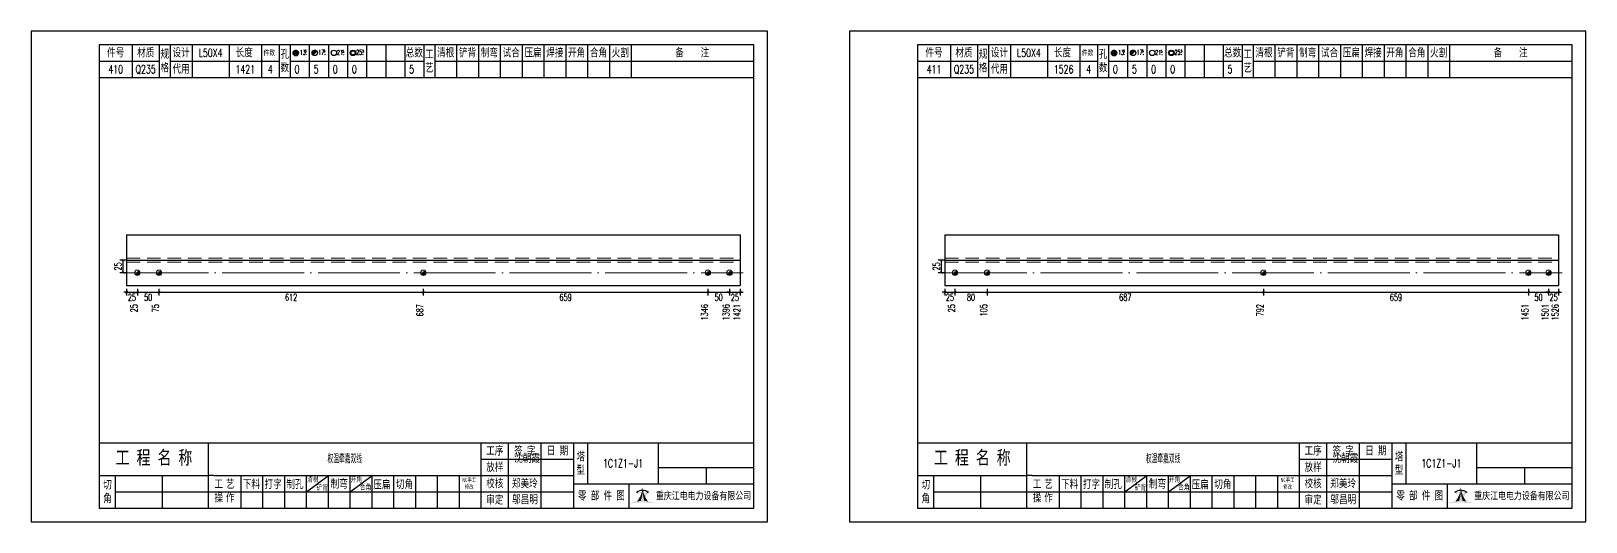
# Model space of a CAD drawing. Header units: millimetres. Extents: x -524 to 9570, y -2481 to 180.
# Drawn here: x 3300 to 3870, y -1800 to -1620 of the extents above; entities that cross this region are included whole.
import ezdxf
from ezdxf.enums import TextEntityAlignment as Align

# ---------------------------------------------------------------- set-up
doc = ezdxf.new("R2010")
doc.units = ezdxf.units.MM
doc.header["$LTSCALE"] = 20
doc.header["$PDMODE"] = 1
doc.linetypes.add('DASHDOT2X', pattern=[1.75, 1.5, -0.125, 0, -0.125])
doc.linetypes.add('HIDDEN', pattern=[0.375, 0.25, -0.125])
for name, color, linetype, lineweight in [('1', 7, 'Continuous', 25), ('11', 1, 'Continuous', 13), ('2', 1, 'HIDDEN', 13), ('5', 7, 'Continuous', 13), ('7', 3, 'DASHDOT2X', 13)]:
    doc.layers.add(name, color=color, linetype=linetype, lineweight=lineweight)
doc.styles.get("Standard").update_dxf_attribs({"font": 'simplex', "width": 0.7, "bigfont": 'gbhzfs.shx'})
doc.styles.add('SYMBOL_TXT', font='txt.shx', dxfattribs={"width": 0.6})
doc.styles.add('TITLE_TXT', font='simplex.shx', dxfattribs={"width": 0.75, "height": 2.5, "bigfont": 'gbhzfs.shx'})
doc.dimstyles.new('dimStyle4', dxfattribs={"dimtxt": 2.5, "dimasz": 1, "dimexe": 1.25, "dimexo": 0, "dimgap": 0.63, "dimtad": 2, "dimzin": 0, "dimdsep": 46, "dimtxsty": 'standard', "dimblk": 'ARCHTICK', "dimblk1": 'ARCHTICK', "dimblk2": 'ARCHTICK', "dimcen": 0.09, "dimadec": 0, "dimazin": 0, "dimtfac": 1, "dimtdec": 1, "dimtix": 1, "dimtmove": 2, "dimatfit": 3, "dimfxl": 0, "dimtolj": 1, "dimtzin": 0, "dimarcsym": 0})
doc.dimstyles.get("Standard").update_dxf_attribs({"dimtxt": 2.5, "dimasz": 1, "dimexe": 1.25, "dimexo": 0, "dimgap": 0.63, "dimtad": 1, "dimzin": 0, "dimdsep": 46, "dimtxsty": 'standard', "dimblk": 'ARCHTICK', "dimblk1": 'ARCHTICK', "dimblk2": 'ARCHTICK', "dimcen": 0.09, "dimadec": 0, "dimazin": 0, "dimtfac": 1, "dimtdec": 1, "dimtix": 1, "dimtmove": 2, "dimatfit": 3, "dimfxl": 0, "dimtolj": 1, "dimtzin": 0, "dimarcsym": 0})
pattern_1 = [(0, (-3, 0), (0, 0.0125), [])]

# ---------------------------------------------------------------- blocks, each defined once
blk = doc.blocks.new('M12_HOLE')
h = blk.add_hatch()
h.set_pattern_fill('LINE', scale=0.1, style=0)
h.set_pattern_definition(pattern_1)
h.paths.add_polyline_path([(-5, 0, 1), (-1, 0, 1)])
at = {"color": 7}
blk.add_circle((-3, 0), 2, dxfattribs=at)
at = {"color": 7, "attachment_point": 1, "style": 'SYMBOL_TXT'}
for s, insert, char_height, width in [('13\\f??|b0|i0|c0|p54;.', (-0.1170648347537053, 2.110404609075999), 3.5, 5.707453662650948), ('5', (3.739322910876695, 2.264550918150206), 1.8, 2.930899999712656)]:
    blk.add_mtext(s, dxfattribs=dict(at, insert=insert, char_height=char_height, width=width))
blk = doc.blocks.new('M16_HOLE')
h = blk.add_hatch()
h.set_pattern_fill('LINE', scale=0.1, style=0)
h.set_pattern_definition(pattern_1)
h.paths.add_polyline_path([(-1.585786437626905, 1.414213562373095, 0.668178637919299), (-5, 0, 0.198912367379658), (-4.414213562373095, -1.414213562373095)])
at = {"color": 7}
blk.add_circle((-3, 0), 2, dxfattribs=at)
at = {"color": 7, "attachment_point": 1, "style": 'SYMBOL_TXT'}
for s, insert, char_height, width in [('17.', (-0.443935574240129, 2.13042063441452), 3.5, 6.3164), ('5', (3.564570640825252, 2.25180437378188), 1.8, 1.822)]:
    blk.add_mtext(s, dxfattribs=dict(at, insert=insert, char_height=char_height, width=width))
blk = doc.blocks.new('M20_HOLE')
at = {"color": 7}
blk.add_circle((-3, 0), 2, dxfattribs=at)
at = {"color": 7, "attachment_point": 1, "style": 'SYMBOL_TXT'}
for s, insert, char_height, width in [('21.', (-0.6868754558352066, 2.009036737063269), 3.5, 6.0735), ('5', (3.321630759230175, 2.009036737063269), 1.8, 1.4576)]:
    blk.add_mtext(s, dxfattribs=dict(at, insert=insert, char_height=char_height, width=width))
blk = doc.blocks.new('M24_HOLE')
at = {"color": 7}
for radius in [2, 1.5]:
    blk.add_circle((-3, 0), radius, dxfattribs=at)
at = {"color": 7, "attachment_point": 1, "style": 'SYMBOL_TXT'}
for s, insert, char_height, width in [('25.', (-0.6868754558352066, 2.13042063441452), 3.5, 2.4294), ('5', (3.928980201610216, 2.25180437378188), 1.8, 1.9435)]:
    blk.add_mtext(s, dxfattribs=dict(at, insert=insert, char_height=char_height, width=width))
blk = doc.blocks.new('A$C1E394B87')
for p, q in [((270, 180), (0, 180)), ((0, 180), (0, 0)), ((270, 0), (270, 180)), ((0, 0), (270, 0))]:
    blk.add_line(p, q)
blk = doc.blocks.new('JgCard')
h = blk.add_hatch(color=256)
edge = h.paths.add_edge_path()
edge.add_arc((223.8016524729837, -21.84717885384339), 29.00860721842082, 79.81716678233735, 89.27812697573944)
edge.add_arc((224.5325955616654, -21.84717885384339), 29.00860721842082, 90.72187302426055, 100.1828332176626)
edge.add_arc((224.0279874541857, -3.830853464385541), 11.50536553551401, 89.30709440376557, 113.6959925615352, ccw=False)
edge.add_arc((224.3062605804644, -3.830853464385541), 11.50536553551401, 66.30400743846491, 90.69290559623443, ccw=False)
edge = h.paths.add_edge_path()
edge.add_arc((233.0302112674253, 13.18449056462987), 8.873034629199061, 191.5208225546964, 219.6965150385776)
edge.add_arc((215.3040367672247, 13.18449056462987), 8.873034629199061, 320.3034849614224, 348.4791774453036)
edge.add_arc((214.0326012329333, 11.43447699248611), 10.13453382683302, 338.1301204334909, 359.9154198731663)
edge.add_arc((234.3016468017167, 11.43447699248611), 10.13453382683302, 180.0845801266699, 201.8698795665091)
edge.add_line((225.937925765641, 10.90576856469295), (225.6552856147136, 10.35609493506945))
edge.add_arc((224.1679533083088, 7.853493107532699), 3.957321353349253, 91.41975307934291, 127.4827228769255)
edge.add_arc((215.3040367672247, 13.18449056462987), 8.873034629199061, 351.0860103832611, 357.2867084751834)
edge.add_line((222.396322269009, 10.90576856469295), (222.6789624199364, 10.35609493506945))
edge.add_line((222.6789624199364, 10.35609493506945), (221.7697188924139, 10.86032854938844))
edge.add_line((225.6552856147136, 10.35609493506945), (226.5654915637542, 10.86086227359522))
edge.add_arc((224.2330238305049, 7.883670059543192), 3.536460377387214, 93.80567765797379, 121.2894356209631)
edge.add_arc((224.1012242041452, 7.883670059543192), 3.536460377387214, 58.7105643790368, 86.1943223420262)
edge.add_arc((224.1679533083088, 7.853493107532699), 3.957321353349253, 52.53023982105776, 88.60436076552203)
edge.add_arc((233.0302112674253, 13.18449056462987), 8.873034629199061, 182.7132915248167, 188.9137221835162)
edge.add_line((224.1671240173246, 11.44943760304955), (224.1671240173246, 11.41951638194644))
blk.add_hatch(color=256).paths.add_polyline_path([(224.1671240173246, 11.41951638190653, 0.09534363958971465), (224.8964730213393, 7.65936347788454, -0.02857973389665951), (226.2029576453306, 7.517096850535836, -0.1235627947319866), (224.3359488967444, 11.41233217421416, -0.1204986991669159), (225.937925765641, 10.90576856469295), (225.6552856147136, 10.35609493506945), (226.5654915637542, 10.86086227359522, 0.5402417223769541), (226.575360567148, 10.99431825130466, 0.158715983985349), (224.2643381876442, 11.80964050730302, -0.02706108524003999), (224.1671240173246, 12.76445731824299, -0.02706225299216489), (224.0699034296731, 11.80959959181416, 0.1586661026302013), (221.7598355252794, 10.99377351487396, 0.5401762534625951), (221.7697205382283, 10.86032763670437, -5.881062471050359e-06), (221.7697188924139, 10.86032854938844), (222.6789624199364, 10.35609493506945), (222.396322269009, 10.90576856469295, -0.1204986991669226), (223.9982991379056, 11.41233217421416, -0.1235627947319868), (222.1312903893195, 7.517096850535836, -0.0285797338966575), (223.4377750133108, 7.65936347788454, 0.09534363958971454)])
for p, q in [((265, 175), (25, 175)), ((25, 175), (25, 5)), ((37, 175), (37, 163)), ((47, 175), (47, 163)), ((51, 175), (51, 163)), ((59, 175), (59, 163)), ((72.61005959575064, 175), (72.61005959575061, 163)), ((84.43573710762382, 175), (84.43573710762382, 163)), ((91, 175), (91, 163)), ((95, 175), (95, 163)), ((102, 175), (102, 163)), ((109, 175), (109, 163)), ((116, 175), (116, 163)), ((123, 175), (123, 163)), ((130, 175), (130, 163)), ((137, 175), (137, 163)), ((144, 175), (144, 163)), ((148, 175), (148, 163)), ((156, 175), (156, 163)), ((164, 175), (164, 163)), ((172, 175), (172, 163)), ((180, 175), (180, 163)), ((188, 175), (188, 163)), ((196, 175), (196, 163)), ((204, 175), (204, 163)), ((212, 175), (212, 163)), ((220, 175), (220, 163)), ((265, 5), (265, 175)), ((25, 169), (47, 169)), ((51, 168.9999999999999), (91, 168.9999999999999)), ((95, 168.9999999999999), (144, 168.9999999999999)), ((148, 169), (265, 169)), ((25, 163), (265, 163)), ((25, 29), (265, 29)), ((65, 17), (65, 29)), ((165, 5), (165, 29)), ((175, 5), (175, 29)), ((187, 5), (187, 29)), ((199, 5), (199, 29)), ((204, 29), (204, 14)), ((230, 14), (230, 29)), ((165, 23), (199, 23)), ((230, 20), (265, 20)), ((247.5, 20), (247.5, 14)), ((25, 17), (65, 17)), ((31, 5), (31, 17)), ((48, 17), (48, 5)), ((65, 5), (65, 17)), ((67, 17), (65, 17)), ((67, 17), (165, 17)), ((77, 5), (77, 17)), ((85, 5), (85, 17)), ((93, 5), (93, 17)), ((101, 5), (101, 17)), ((101, 11), (109, 17)), ((109, 5), (109, 17)), ((117, 5), (117, 17)), ((117, 11), (125, 17)), ((125, 5), (125, 17)), ((133, 5), (133, 17)), ((141, 5), (141, 17)), ((149, 5), (149, 17)), ((157, 5), (157, 17)), ((165, 17), (199, 17)), ((199, 14), (265, 14)), ((219.0802760739607, 14), (219.0802760739607, 5)), ((31, 11), (65, 11)), ((65, 11), (165, 11)), ((165, 11), (199, 11)), ((25, 5), (265, 5))]:
    blk.add_line(p, q)
blk.add_lwpolyline([(96.0334779468642, 171.9855941999696, -1), (98.0334779468642, 171.9855941999696, -1)], format="xyb", close=True)
for p in [(65.8050297978753, 166), (145, 96)]:
    blk.add_point(p)
blk.add_blockref('A$C1E394B87', (0, 0))
at = {"xscale": 0.5, "yscale": 0.5, "zscale": 0.5}
for name, p in [('M12_HOLE', (98.5334779468642, 171.9855941999696)), ('M16_HOLE', (105.5, 171.9999999999999)), ('M20_HOLE', (112.5, 171.9999999999999)), ('M24_HOLE', (119.5, 171.9999999999999))]:
    blk.add_blockref(name, p, dxfattribs=at)
at = {"attachment_point": 5, "style": 'TITLE_TXT'}
for s, insert, char_height, width in [('{\\fSimHei|b0|i0|c134|p2;件号}', (31, 172), 3, 15), ('{\\fSimHei|b0|i0|c134|p2;材质}', (42, 172), 3, 8), ('{\\fSimHei|b0|i0|c134|p2;规格}', (49, 169), 3, 4), ('{\\fSimHei|b0|i0|c134|p2;设计}', (55, 171.9999999999999), 3, 8.000000000000014), ('{\\fSimHei|b0|i0|c134|p2;长度}', (78.11684221050325, 172.0531705390044), 3, 8), ('{\\fSimHei|b0|i0|c134|p2;件数}', (87.3041250533895, 171.9999999999999), 2, 8.8244), ('{\\fSimHei|b0|i0|c134|p2;孔数}', (93, 169), 3, 4), ('{\\fSimHei|b0|i0|c134|p2;总数}', (140.5, 171.9999999999999), 3, 7), ('{\\fSimHei|b0|i0|c134|p2;工\\P艺}', (146, 169), 3, 4), ('{\\fSimHei|b0|i0|c134|p2;清根}', (152, 172), 3, 8), ('{\\fSimHei|b0|i0|c134|p2;铲背}', (160, 172), 3, 8), ('{\\fSimHei|b0|i0|c134|p2;制弯}', (168, 172), 3, 8.000000000000028), ('{\\fSimHei|b0|i0|c134|p2;试合}', (176, 172), 3, 8), ('{\\fSimHei|b0|i0|c134|p2;压扁}', (184, 172), 3, 8), ('{\\fSimHei|b0|i0|c134|p2;焊接}', (192, 172), 3, 8), ('{\\fSimHei|b0|i0|c134|p2;开角}', (200, 172), 3, 8.000000000000057), ('{\\fSimHei|b0|i0|c134|p2;合角}', (208, 172), 3, 8), ('{\\fSimHei|b0|i0|c134|p2;火割}', (216, 172), 3, 8), ('{\\fSimHei|b0|i0|c134|p2;备    注}', (242.3967818627186, 171.9765054582008), 3, 22), ('{\\fSimHei|b0|i0|c134|p2;代用}', (55, 166), 3, 8), ('{\\fSimHei|b0|i0|c134|p2;工 程 名 称}', (45.04268864723963, 23.33842704880232), 5, 47.33333333333334), ('{\\fSimHei|b0|i0|c134|p2;工序}', (170, 26), 3, 10), ('{\\fSimHei|b0|i0|c134|p2;签 字}', (181, 26), 3, 12), ('{\\fSimHei|b0|i0|c134|p2;^I沈朝霞}', (181.0520504248258, 23.27747906449889), 3, 12), ('{\\fSimHei|b0|i0|c134|p2;日 期}', (193, 26), 3, 12), ('{\\fSimHei|b0|i0|c134|p2;塔\\P型}', (201.5, 21.5), 3, 5.000000000000028), ('{\\fSimHei|b0|i0|c134|p2;放样}', (170, 20), 3, 10), ('{\\fSimHei|b0|i0|c134|p2;切\\P角}', (28, 11), 3, 6.000000000000004), ('{\\fSimHei|b0|i0|c134|p2;工\\P操}', (68.78408056366106, 11.29930144135182), 3, 6.000000000000004), ('{\\fSimHei|b0|i0|c134|p2;艺\\P作}', (73.01340619218274, 11.29930144135182), 3, 6.000000000000004), ('{\\fSimHei|b0|i0|c134|p2;下料}', (80.74376492044746, 13.75191016783555), 3, 8), ('{\\fSimHei|b0|i0|c134|p2;打字}', (88.74376492044746, 13.75191016783555), 3, 8), ('{\\fSimHei|b0|i0|c134|p2;制孔}', (96.74376492044746, 13.75191016783555), 3, 8.000000000000028), ('{\\fSimHei|b0|i0|c134|p2;清根}', (103.3080888185272, 15.56254542211099), 2, 8), ('{\\fSimHei|b0|i0|c134|p2;铲背}', (106.6982872637203, 12.58010217278223), 2, 8), ('{\\fSimHei|b0|i0|c134|p2;制弯}', (112.9524832210667, 13.86807755023182), 3, 8.000000000000028), ('{\\fSimHei|b0|i0|c134|p2;开角}', (119.2123351337376, 15.54156681030855), 2, 8.000000000000057), ('{\\fSimHei|b0|i0|c134|p2;合角}', (122.601153766583, 12.67610618408509), 2, 8), ('{\\fSimHei|b0|i0|c134|p2;压扁}', (128.5896913500159, 13.56672241423536), 3, 8), ('{\\fSimHei|b0|i0|c134|p2;切角}', (136.8970089545677, 13.6938446517654), 3, 8), ('{\\fSimHei|b0|i0|c134|p2;NC手工修改}', (160.6311373906198, 14.05820252967675), 1.5, 6.204069777279955), ('{\\fSimHei|b0|i0|c134|p2;校核}', (170, 14), 3, 10.00000000000003), ('{\\fSimHei|b0|i0|c134|p2;郑美玲}', (181, 14), 3, 12), ('{\\fSimHei|b0|i0|c134|p2;零 部 件 图}', (209.0827348158753, 9.5), 3, 30.76131175444226), ('{\\fSimHei|b0|i0|c134|p2;重庆江电电力设备有限公司}', (246.5086378857131, 9.475432444103376), 2.772000000000001, 63.29400000000002), ('{\\fSimHei|b0|i0|c134|p2;审定}', (170, 8), 3, 10), ('{\\fSimHei|b0|i0|c134|p2;邬昌明}', (181.0428184060297, 8.12303372435349), 3, 12)]:
    blk.add_mtext(s, dxfattribs=dict(at, insert=insert, char_height=char_height, width=width))
blk = doc.blocks.new('M16')
for p, q in [((-0.7071067811865476, -0.7071067811865476), (0.7071067811865475, 0.7071067811865475)), ((-0.4, 4.898425415289509e-17), (0.4, 0)), ((2.449212707644755e-17, 0.4), (0, -0.4))]:
    blk.add_line(p, q)
blk.add_circle((0, 0), 1)
for centre, radius, end in [((0, 0), 0.8, 45.00000000000001), ((0, 0), 0.6, 45.00000000000001), ((0, 0), 0.4, 45.00000000000001), ((-5.551115123125783e-17, -5.551115123125783e-17), 0.2, 45)]:
    blk.add_arc(centre, radius, 225, end)
blk = doc.blocks.new('_ArchTick')
at = {"color": 0, "linetype": 'ByBlock', "const_width": 0.15}
blk.add_lwpolyline([(-0.5, -0.5), (0.5, 0.5)], dxfattribs=at)
blk = doc.blocks.new('*D1204')
at = {"layer": '11', "color": 0, "lineweight": -2}
for p, q in [((3335.000049719281, -1714.500010983899), (3335.000049719281, -1717.000010983899)), ((3338.958518974105, -1714.500010983899), (3338.958518974105, -1717.000010983899)), ((3335.000049719281, -1715.750010983899), (3334.000049719281, -1715.750010983899)), ((3335.000049719281, -1715.750010983899), (3338.958518974105, -1715.750010983899)), ((3338.958518974105, -1715.750010983899), (3339.958518974105, -1715.750010983899))]:
    blk.add_line(p, q, dxfattribs=at)
at = {"layer": 'Defpoints', "color": 0}
for p in [(3335.000049719281, -1714.500010983899), (3338.958518974105, -1714.500010983899), (3338.958518974105, -1715.750010983899)]:
    blk.add_point(p, dxfattribs=at)
at = {"layer": '11', "color": 0, "lineweight": -2}
blk.add_blockref('_ArchTick', (3335.000049719281, -1715.750010983899), dxfattribs=at)
at = {"layer": '11', "color": 0, "lineweight": -2, "rotation": 180}
blk.add_blockref('_ArchTick', (3338.958518974105, -1715.750010983899), dxfattribs=at)
at = {"layer": '11', "color": 0, "insert": (3336.979284346693, -1717.630010983899), "char_height": 2.5, "attachment_point": 5}
blk.add_mtext('\\A1;25', dxfattribs=at)
blk = doc.blocks.new('*D1205')
at = {"layer": '11', "color": 0, "lineweight": -2}
for p, q in [((3338.958518974105, -1714.500010983899), (3338.958518974105, -1717.000010983899)), ((3346.875457483748, -1714.500010983899), (3346.875457483748, -1717.000010983899)), ((3338.958518974105, -1715.750010983899), (3346.875457483748, -1715.750010983899))]:
    blk.add_line(p, q, dxfattribs=at)
at = {"layer": 'Defpoints', "color": 0}
for p in [(3338.958518974105, -1714.500010983899), (3346.875457483748, -1714.500010983899), (3346.875457483748, -1715.750010983899)]:
    blk.add_point(p, dxfattribs=at)
at = {"layer": '11', "color": 0, "lineweight": -2, "rotation": 180}
blk.add_blockref('_ArchTick', (3338.958518974105, -1715.750010983899), dxfattribs=at)
at = {"layer": '11', "color": 0, "lineweight": -2}
blk.add_blockref('_ArchTick', (3346.875457483748, -1715.750010983899), dxfattribs=at)
at = {"layer": '11', "color": 0, "insert": (3342.916988228926, -1717.630010983899), "char_height": 2.5, "attachment_point": 5}
blk.add_mtext('\\A1;50', dxfattribs=at)
blk = doc.blocks.new('*D1206')
at = {"layer": '11', "color": 0, "lineweight": -2}
for p, q in [((3346.875457483748, -1714.500010983899), (3346.875457483748, -1717.000010983899)), ((3443.77878484179, -1714.500010983899), (3443.77878484179, -1717.000010983899)), ((3346.875457483748, -1715.750010983899), (3443.77878484179, -1715.750010983899))]:
    blk.add_line(p, q, dxfattribs=at)
at = {"layer": 'Defpoints', "color": 0}
for p in [(3346.875457483748, -1714.500010983899), (3443.77878484179, -1714.500010983899), (3443.77878484179, -1715.750010983899)]:
    blk.add_point(p, dxfattribs=at)
at = {"layer": '11', "color": 0, "lineweight": -2, "rotation": 180}
blk.add_blockref('_ArchTick', (3346.875457483748, -1715.750010983899), dxfattribs=at)
at = {"layer": '11', "color": 0, "lineweight": -2}
blk.add_blockref('_ArchTick', (3443.77878484179, -1715.750010983899), dxfattribs=at)
at = {"layer": '11', "color": 0, "insert": (3395.327121162769, -1717.630010983899), "char_height": 2.5, "attachment_point": 5}
blk.add_mtext('\\A1;612', dxfattribs=at)
blk = doc.blocks.new('*D1207')
at = {"layer": '11', "color": 0, "lineweight": -2}
for p, q in [((3443.77878484179, -1714.500010983899), (3443.77878484179, -1717.000010983899)), ((3548.124034398897, -1714.500010983899), (3548.124034398897, -1717.000010983899)), ((3443.77878484179, -1715.750010983899), (3548.124034398897, -1715.750010983899))]:
    blk.add_line(p, q, dxfattribs=at)
at = {"layer": 'Defpoints', "color": 0}
for p in [(3443.77878484179, -1714.500010983899), (3548.124034398897, -1714.500010983899), (3548.124034398897, -1715.750010983899)]:
    blk.add_point(p, dxfattribs=at)
at = {"layer": '11', "color": 0, "lineweight": -2, "rotation": 180}
blk.add_blockref('_ArchTick', (3443.77878484179, -1715.750010983899), dxfattribs=at)
at = {"layer": '11', "color": 0, "lineweight": -2}
blk.add_blockref('_ArchTick', (3548.124034398897, -1715.750010983899), dxfattribs=at)
at = {"layer": '11', "color": 0, "insert": (3495.951409620344, -1717.630010983899), "char_height": 2.5, "attachment_point": 5}
blk.add_mtext('\\A1;659', dxfattribs=at)
blk = doc.blocks.new('*D1208')
at = {"layer": '11', "color": 0, "lineweight": -2}
for p, q in [((3548.124034398897, -1714.500010983899), (3548.124034398897, -1717.000010983899)), ((3556.04097290854, -1714.500010983899), (3556.04097290854, -1717.000010983899)), ((3548.124034398897, -1715.750010983899), (3556.04097290854, -1715.750010983899))]:
    blk.add_line(p, q, dxfattribs=at)
at = {"layer": 'Defpoints', "color": 0}
for p in [(3548.124034398897, -1714.500010983899), (3556.04097290854, -1714.500010983899), (3556.04097290854, -1715.750010983899)]:
    blk.add_point(p, dxfattribs=at)
at = {"layer": '11', "color": 0, "lineweight": -2, "rotation": 180}
blk.add_blockref('_ArchTick', (3548.124034398897, -1715.750010983899), dxfattribs=at)
at = {"layer": '11', "color": 0, "lineweight": -2}
blk.add_blockref('_ArchTick', (3556.04097290854, -1715.750010983899), dxfattribs=at)
at = {"layer": '11', "color": 0, "insert": (3552.082503653719, -1717.630010983899), "char_height": 2.5, "attachment_point": 5}
blk.add_mtext('\\A1;50', dxfattribs=at)
blk = doc.blocks.new('*D1209')
at = {"layer": '11', "color": 0, "lineweight": -2}
for p, q in [((3556.04097290854, -1714.500010983899), (3556.04097290854, -1717.000010983899)), ((3560.000049719281, -1714.500010983899), (3560.000049719281, -1717.000010983899)), ((3556.04097290854, -1715.750010983899), (3555.04097290854, -1715.750010983899)), ((3556.04097290854, -1715.750010983899), (3560.000049719281, -1715.750010983899)), ((3560.000049719281, -1715.750010983899), (3561.000049719281, -1715.750010983899))]:
    blk.add_line(p, q, dxfattribs=at)
at = {"layer": 'Defpoints', "color": 0}
for p in [(3556.04097290854, -1714.500010983899), (3560.000049719281, -1714.500010983899), (3560.000049719281, -1715.750010983899)]:
    blk.add_point(p, dxfattribs=at)
at = {"layer": '11', "color": 0, "lineweight": -2}
blk.add_blockref('_ArchTick', (3556.04097290854, -1715.750010983899), dxfattribs=at)
at = {"layer": '11', "color": 0, "lineweight": -2, "rotation": 180}
blk.add_blockref('_ArchTick', (3560.000049719281, -1715.750010983899), dxfattribs=at)
at = {"layer": '11', "color": 0, "insert": (3558.020511313911, -1717.630010983899), "char_height": 2.5, "attachment_point": 5}
blk.add_mtext('\\A1;25', dxfattribs=at)
blk = doc.blocks.new('*D1211')
at = {"layer": '11', "color": 0, "lineweight": -2}
for p, q in [((3635.000049719281, -1714.500010983899), (3635.000049719281, -1717.000010983899)), ((3638.686147921253, -1714.500010983899), (3638.686147921253, -1717.000010983899)), ((3635.000049719281, -1715.750010983899), (3634.000049719281, -1715.750010983899)), ((3635.000049719281, -1715.750010983899), (3638.686147921253, -1715.750010983899)), ((3638.686147921253, -1715.750010983899), (3639.686147921253, -1715.750010983899))]:
    blk.add_line(p, q, dxfattribs=at)
at = {"layer": 'Defpoints', "color": 0}
for p in [(3635.000049719281, -1714.500010983899), (3638.686147921253, -1714.500010983899), (3638.686147921253, -1715.750010983899)]:
    blk.add_point(p, dxfattribs=at)
at = {"layer": '11', "color": 0, "lineweight": -2}
blk.add_blockref('_ArchTick', (3635.000049719281, -1715.750010983899), dxfattribs=at)
at = {"layer": '11', "color": 0, "lineweight": -2, "rotation": 180}
blk.add_blockref('_ArchTick', (3638.686147921253, -1715.750010983899), dxfattribs=at)
at = {"layer": '11', "color": 0, "insert": (3636.843098820267, -1717.630010983899), "char_height": 2.5, "attachment_point": 5}
blk.add_mtext('\\A1;25', dxfattribs=at)
blk = doc.blocks.new('*D1212')
at = {"layer": '11', "color": 0, "lineweight": -2}
for p, q in [((3638.686147921253, -1714.500010983899), (3638.686147921253, -1717.000010983899)), ((3650.481662167556, -1714.500010983899), (3650.481662167556, -1717.000010983899)), ((3638.686147921253, -1715.750010983899), (3650.481662167556, -1715.750010983899))]:
    blk.add_line(p, q, dxfattribs=at)
at = {"layer": 'Defpoints', "color": 0}
for p in [(3638.686147921253, -1714.500010983899), (3650.481662167556, -1714.500010983899), (3650.481662167556, -1715.750010983899)]:
    blk.add_point(p, dxfattribs=at)
at = {"layer": '11', "color": 0, "lineweight": -2, "rotation": 180}
blk.add_blockref('_ArchTick', (3638.686147921253, -1715.750010983899), dxfattribs=at)
at = {"layer": '11', "color": 0, "lineweight": -2}
blk.add_blockref('_ArchTick', (3650.481662167556, -1715.750010983899), dxfattribs=at)
at = {"layer": '11', "color": 0, "insert": (3644.583905044405, -1717.630010983899), "char_height": 2.5, "attachment_point": 5}
blk.add_mtext('\\A1;80', dxfattribs=at)
blk = doc.blocks.new('*D1213')
at = {"layer": '11', "color": 0, "lineweight": -2}
for p, q in [((3650.481662167556, -1714.500010983899), (3650.481662167556, -1717.000010983899)), ((3751.775640757707, -1714.500010983899), (3751.775640757707, -1717.000010983899)), ((3650.481662167556, -1715.750010983899), (3751.775640757707, -1715.750010983899))]:
    blk.add_line(p, q, dxfattribs=at)
at = {"layer": 'Defpoints', "color": 0}
for p in [(3650.481662167556, -1714.500010983899), (3751.775640757707, -1714.500010983899), (3751.775640757707, -1715.750010983899)]:
    blk.add_point(p, dxfattribs=at)
at = {"layer": '11', "color": 0, "lineweight": -2, "rotation": 180}
blk.add_blockref('_ArchTick', (3650.481662167556, -1715.750010983899), dxfattribs=at)
at = {"layer": '11', "color": 0, "lineweight": -2}
blk.add_blockref('_ArchTick', (3751.775640757707, -1715.750010983899), dxfattribs=at)
at = {"layer": '11', "color": 0, "insert": (3701.128651462632, -1717.630010983899), "char_height": 2.5, "attachment_point": 5}
blk.add_mtext('\\A1;687', dxfattribs=at)
blk = doc.blocks.new('*D1214')
at = {"layer": '11', "color": 0, "lineweight": -2}
for p, q in [((3751.775640757707, -1714.500010983899), (3751.775640757707, -1717.000010983899)), ((3848.941189361653, -1714.500010983899), (3848.941189361653, -1717.000010983899)), ((3751.775640757707, -1715.750010983899), (3848.941189361653, -1715.750010983899))]:
    blk.add_line(p, q, dxfattribs=at)
at = {"layer": 'Defpoints', "color": 0}
for p in [(3751.775640757707, -1714.500010983899), (3848.941189361653, -1714.500010983899), (3848.941189361653, -1715.750010983899)]:
    blk.add_point(p, dxfattribs=at)
at = {"layer": '11', "color": 0, "lineweight": -2, "rotation": 180}
blk.add_blockref('_ArchTick', (3751.775640757707, -1715.750010983899), dxfattribs=at)
at = {"layer": '11', "color": 0, "lineweight": -2}
blk.add_blockref('_ArchTick', (3848.941189361653, -1715.750010983899), dxfattribs=at)
at = {"layer": '11', "color": 0, "insert": (3800.35841505968, -1717.630010983899), "char_height": 2.5, "attachment_point": 5}
blk.add_mtext('\\A1;659', dxfattribs=at)
blk = doc.blocks.new('*D1215')
at = {"layer": '11', "color": 0, "lineweight": -2}
for p, q in [((3848.941189361653, -1714.500010983899), (3848.941189361653, -1717.000010983899)), ((3856.313385765592, -1714.500010983899), (3856.313385765592, -1717.000010983899)), ((3848.941189361653, -1715.750010983899), (3856.313385765592, -1715.750010983899))]:
    blk.add_line(p, q, dxfattribs=at)
at = {"layer": 'Defpoints', "color": 0}
for p in [(3848.941189361653, -1714.500010983899), (3856.313385765592, -1714.500010983899), (3856.313385765592, -1715.750010983899)]:
    blk.add_point(p, dxfattribs=at)
at = {"layer": '11', "color": 0, "lineweight": -2, "rotation": 180}
blk.add_blockref('_ArchTick', (3848.941189361653, -1715.750010983899), dxfattribs=at)
at = {"layer": '11', "color": 0, "lineweight": -2}
blk.add_blockref('_ArchTick', (3856.313385765592, -1715.750010983899), dxfattribs=at)
at = {"layer": '11', "color": 0, "insert": (3852.627287563622, -1717.630010983899), "char_height": 2.5, "attachment_point": 5}
blk.add_mtext('\\A1;50', dxfattribs=at)
blk = doc.blocks.new('*D1216')
at = {"layer": '11', "color": 0, "lineweight": -2}
for p, q in [((3856.313385765592, -1714.500010983899), (3856.313385765592, -1717.000010983899)), ((3860.000049719281, -1714.500010983899), (3860.000049719281, -1717.000010983899)), ((3856.313385765592, -1715.750010983899), (3855.313385765592, -1715.750010983899)), ((3856.313385765592, -1715.750010983899), (3860.000049719281, -1715.750010983899)), ((3860.000049719281, -1715.750010983899), (3861.000049719281, -1715.750010983899))]:
    blk.add_line(p, q, dxfattribs=at)
at = {"layer": 'Defpoints', "color": 0}
for p in [(3856.313385765592, -1714.500010983899), (3860.000049719281, -1714.500010983899), (3860.000049719281, -1715.750010983899)]:
    blk.add_point(p, dxfattribs=at)
at = {"layer": '11', "color": 0, "lineweight": -2}
blk.add_blockref('_ArchTick', (3856.313385765592, -1715.750010983899), dxfattribs=at)
at = {"layer": '11', "color": 0, "lineweight": -2, "rotation": 180}
blk.add_blockref('_ArchTick', (3860.000049719281, -1715.750010983899), dxfattribs=at)
at = {"layer": '11', "color": 0, "insert": (3858.156717742437, -1717.630010983899), "char_height": 2.5, "attachment_point": 5}
blk.add_mtext('\\A1;25', dxfattribs=at)

msp = doc.modelspace()

# ---------------------------------------------------------------- linework, layer by layer
at = {"layer": '1'}
for p, q in [((3335.000049719281, -1694.750010983899), (3335.000049719281, -1713.250010983899)), ((3335.000049719281, -1694.750010983899), (3560.000049719281, -1694.750010983899)), ((3560.000049719281, -1694.750010983899), (3560.000049719281, -1713.250010983899)), ((3635.000049719281, -1694.750010983899), (3635.000049719281, -1713.250010983899)), ((3635.000049719281, -1694.750010983899), (3860.000049719281, -1694.750010983899)), ((3860.000049719281, -1694.750010983899), (3860.000049719281, -1713.250010983899)), ((3335.000049719281, -1704.000010983899), (3560.000049719281, -1704.000010983899)), ((3635.000049719281, -1704.000010983899), (3860.000049719281, -1704.000010983899)), ((3335.000049719281, -1713.250010983899), (3560.000049719281, -1713.250010983899)), ((3635.000049719281, -1713.250010983899), (3860.000049719281, -1713.250010983899))]:
    msp.add_line(p, q, dxfattribs=at)
at = {"layer": '2'}
for p, q in [((3335.000049719281, -1703.260010983899), (3560.000049719281, -1703.260010983899)), ((3635.000049719281, -1703.260010983899), (3860.000049719281, -1703.260010983899)), ((3335.000049719281, -1704.740010983899), (3560.000049719281, -1704.740010983899)), ((3635.000049719281, -1704.740010983899), (3860.000049719281, -1704.740010983899))]:
    msp.add_line(p, q, dxfattribs=at)
at = {"layer": '7'}
for p, q in [((3335.000049719281, -1708.625010983899), (3561.04097290854, -1708.625010983899)), ((3635.000049719281, -1708.625010983899), (3861.313385765592, -1708.625010983899))]:
    msp.add_line(p, q, dxfattribs=at)

# ---------------------------------------------------------------- block references
at = {"layer": '1'}
for p in [(3300.000049719281, -1800.000010983899), (3600.000049719281, -1800.000010983899)]:
    msp.add_blockref('JgCard', p, dxfattribs=at)
at = {"layer": '5'}
for p in [(3338.958518974105, -1708.625010983899), (3346.875457483748, -1708.625010983899), (3443.77878484179, -1708.625010983899), (3548.124034398897, -1708.625010983899), (3556.04097290854, -1708.625010983899), (3638.686147921253, -1708.625010983899), (3650.481662167556, -1708.625010983899), (3751.775640757707, -1708.625010983899), (3848.941189361653, -1708.625010983899), (3856.313385765592, -1708.625010983899)]:
    msp.add_blockref('M16', p, dxfattribs=at)

# ---------------------------------------------------------------- texts
at = {"layer": '1', "width": 0.7}
for s, p in [('L50X4', (3365.805079517158, -1628.000010983899)), ('L50X4', (3665.805079517158, -1628.000010983899)), ('410', (3331.000049719281, -1634.000010983899)), ('Q235', (3342.000049719281, -1634.000010983899)), ('1421', (3378.522948070968, -1634.000010983899)), ('4', (3387.717918273094, -1634.000010983899)), ('0', (3397.500049719281, -1634.000010983899)), ('5', (3404.500049719281, -1634.000010983899)), ('0', (3411.500049719281, -1634.000010983899)), ('0', (3418.500049719281, -1634.000010983899)), ('5', (3439.500049719281, -1634.000010983899)), ('411', (3631.000049719281, -1634.000010983899)), ('Q235', (3642.000049719281, -1634.000010983899)), ('1526', (3678.522948070968, -1634.000010983899)), ('4', (3687.717918273094, -1634.000010983899)), ('0', (3697.500049719281, -1634.000010983899)), ('5', (3704.500049719281, -1634.000010983899)), ('0', (3711.500049719281, -1634.000010983899)), ('0', (3718.500049719281, -1634.000010983899)), ('5', (3739.500049719281, -1634.000010983899)), ('权温牵嘉双线', (3415.000049719281, -1777.000010983899)), ('1C1Z1-J1', (3517.000049719281, -1778.500010983899)), ('权温牵嘉双线', (3715.000049719281, -1777.000010983899)), ('1C1Z1-J1', (3817.000049719281, -1778.500010983899))]:
    msp.add_text(s, height=3, dxfattribs=at).set_placement(p, align=Align.MIDDLE_CENTER)
for s, p in [('25', (3338.958518974105, -1720.125010983899)), ('75', (3346.875457483748, -1720.125010983899)), ('687', (3443.77878484179, -1720.125010983899)), ('1346', (3548.124034398897, -1720.125010983899)), ('1396', (3556.04097290854, -1720.125010983899)), ('1421', (3560.000049719281, -1720.125010983899)), ('25', (3638.686147921253, -1720.125010983899)), ('105', (3650.481662167556, -1720.125010983899)), ('792', (3751.775640757707, -1720.125010983899)), ('1451', (3848.941189361653, -1720.125010983899)), ('1501', (3856.313385765592, -1720.125010983899)), ('1526', (3860.000049719281, -1720.125010983899))]:
    msp.add_text(s, height=2.5, rotation=90, dxfattribs=at).set_placement(p, align=Align.RIGHT)

# ---------------------------------------------------------------- dimensions: what is measured, and where the dimension line sits
at = {"layer": '1'}
for base, p1, p2 in [((3333.750049719281, -1704.000010983899), (3334.750049719281, -1708.625010983899), (3334.750049719281, -1704.000010983899)), ((3633.750049719281, -1704.000010983899), (3634.750049719281, -1708.625010983899), (3634.750049719281, -1704.000010983899))]:
    msp.add_linear_dim(base=base, p1=p1, p2=p2, angle=90, text='25', dimstyle='standard', override={"dimtxt": 2.5}, dxfattribs=at).render()
at = {"layer": '11'}
for base, p1, p2, text, picture, middle in [((3338.958518974105, -1715.750010983899), (3335.000049719281, -1714.500010983899), (3338.958518974105, -1714.500010983899), '25', '*D1204', (3336.979284346693, -1717.630010983899)), ((3346.875457483748, -1715.750010983899), (3338.958518974105, -1714.500010983899), (3346.875457483748, -1714.500010983899), '50', '*D1205', (3342.916988228926, -1717.630010983899)), ((3443.77878484179, -1715.750010983899), (3346.875457483748, -1714.500010983899), (3443.77878484179, -1714.500010983899), '612', '*D1206', (3395.327121162769, -1717.630010983899)), ((3548.124034398897, -1715.750010983899), (3443.77878484179, -1714.500010983899), (3548.124034398897, -1714.500010983899), '659', '*D1207', (3495.951409620344, -1717.630010983899)), ((3556.04097290854, -1715.750010983899), (3548.124034398897, -1714.500010983899), (3556.04097290854, -1714.500010983899), '50', '*D1208', (3552.082503653719, -1717.630010983899)), ((3560.000049719281, -1715.750010983899), (3556.04097290854, -1714.500010983899), (3560.000049719281, -1714.500010983899), '25', '*D1209', (3558.020511313911, -1717.630010983899)), ((3638.686147921253, -1715.750010983899), (3635.000049719281, -1714.500010983899), (3638.686147921253, -1714.500010983899), '25', '*D1211', (3636.843098820267, -1717.630010983899)), ((3650.481662167556, -1715.750010983899), (3638.686147921253, -1714.500010983899), (3650.481662167556, -1714.500010983899), '80', '*D1212', (3644.583905044405, -1717.630010983899)), ((3751.775640757707, -1715.750010983899), (3650.481662167556, -1714.500010983899), (3751.775640757707, -1714.500010983899), '687', '*D1213', (3701.128651462632, -1717.630010983899)), ((3848.941189361653, -1715.750010983899), (3751.775640757707, -1714.500010983899), (3848.941189361653, -1714.500010983899), '659', '*D1214', (3800.35841505968, -1717.630010983899)), ((3856.313385765592, -1715.750010983899), (3848.941189361653, -1714.500010983899), (3856.313385765592, -1714.500010983899), '50', '*D1215', (3852.627287563622, -1717.630010983899)), ((3860.000049719281, -1715.750010983899), (3856.313385765592, -1714.500010983899), (3860.000049719281, -1714.500010983899), '25', '*D1216', (3858.156717742437, -1717.630010983899))]:
    dim = msp.add_linear_dim(base=base, p1=p1, p2=p2, text=text, dimstyle='dimStyle4', override={"dimtxt": 2.5}, dxfattribs=at)
    dim.commit()
    dim.dimension.update_dxf_attribs({"geometry": picture, "text_midpoint": middle})

doc.saveas('drawing.dxf')
